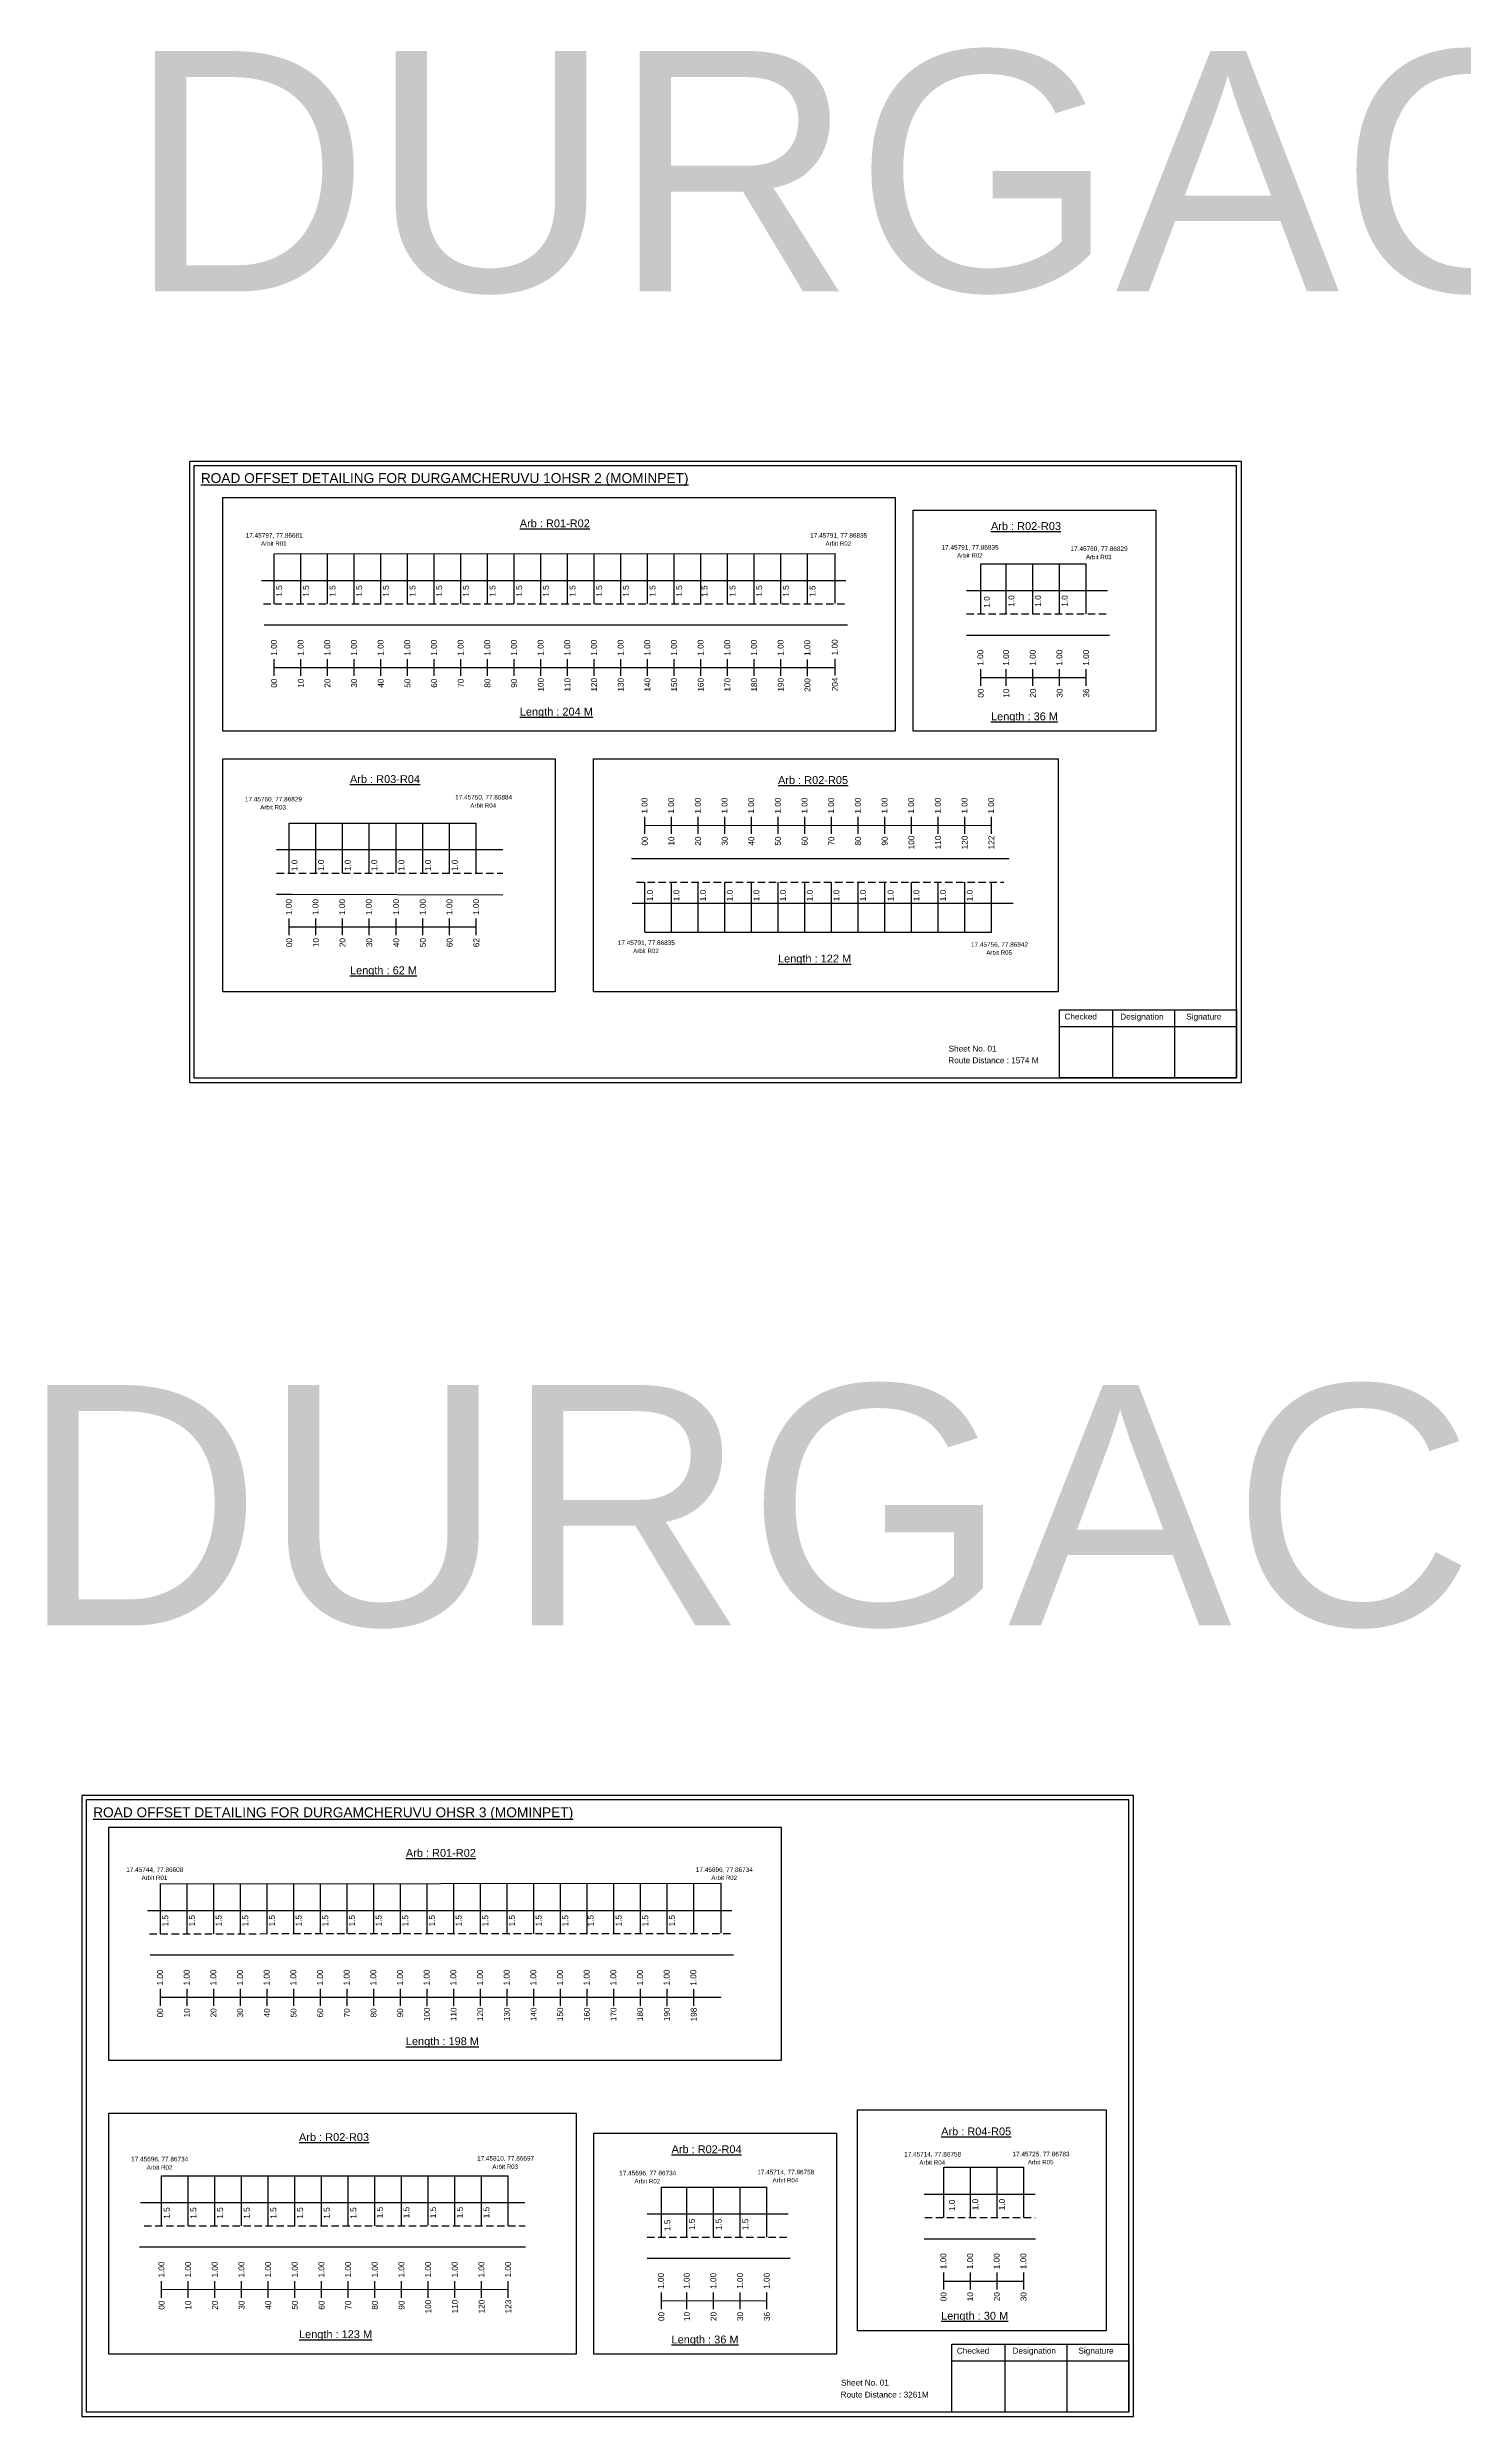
# Model space of a CAD drawing. Header units: inches. Extents: x -117 to 51867, y -12715 to 3423.
# Drawn here: x 28706 to 29428, y -4514 to -3306 of the extents above; entities that cross this region are included whole.
import ezdxf

# ---------------------------------------------------------------- set-up
doc = ezdxf.new("R2010")
doc.units = ezdxf.units.IN
doc.header["$MEASUREMENT"] = 0
doc.linetypes.add('DASHED2', pattern=[0.375, 0.25, -0.125])
for name, color, linetype in [('PDF_Geometry', 7, 'Continuous'), ('PDF_Text', 5, 'Continuous'), ('pipe', 5, 'Continuous')]:
    doc.layers.add(name, color=color, linetype=linetype)
doc.styles.add('PDF Arial', font='arial.ttf')
doc.styles.get("Standard").update_dxf_attribs({"font": 'arial.ttf'})

msp = doc.modelspace()

# ---------------------------------------------------------------- linework, layer by layer
at = {"color": 5}
for p, q in [((28821.5, -3564), (29107.6, -3563.8)), ((29181.9, -3569.1), (29235.7, -3569.1)), ((28829.2, -3701.2), (28924.6, -3701.2)), ((29010.5, -3756.8), (29187.3, -3756.8)), ((28763.5, -4242), (29049.5, -4241.8)), ((28764.1, -4390.9), (28940.9, -4390.9)), ((29019, -4396.7), (29072.8, -4396.7)), ((29163, -4386.6), (29203.8, -4386.6))]:
    msp.add_line(p, q, dxfattribs=at)
for p, q in [((28821.5, -3589.5), (28821.5, -3564)), ((28835.1, -3589.5), (28835.1, -3564)), ((28848.7, -3589.5), (28848.7, -3564)), ((28862.3, -3589.5), (28862.3, -3564)), ((28875.9, -3589.5), (28875.9, -3564)), ((28889.5, -3589.5), (28889.5, -3564)), ((28903.1, -3589.5), (28903.1, -3564)), ((28916.7, -3589.5), (28916.7, -3564)), ((28930.3, -3589.5), (28930.3, -3564)), ((28943.9, -3589.5), (28943.9, -3564)), ((28957.5, -3589.5), (28957.5, -3564)), ((28971.1, -3589.5), (28971.1, -3564)), ((28984.7, -3589.5), (28984.7, -3564)), ((28998.3, -3589.5), (28998.3, -3564)), ((29011.9, -3589.5), (29011.9, -3564)), ((29025.5, -3589.5), (29025.5, -3564)), ((29039.1, -3589.5), (29039.1, -3564)), ((29052.7, -3589.5), (29052.7, -3564)), ((29066.3, -3589.5), (29066.3, -3564)), ((29079.9, -3589.5), (29079.9, -3564)), ((29093.6, -3589.4), (29093.6, -3564.1)), ((29107.6, -3589.3), (29107.6, -3563.8)), ((29181.9, -3594.6), (29181.9, -3569.1)), ((29194.9, -3594.6), (29194.9, -3569.1)), ((29208.5, -3594.6), (29208.5, -3569.1)), ((29222.1, -3594.6), (29222.1, -3569.1)), ((29235.7, -3594.6), (29235.7, -3569.1)), ((28815.1, -3577.6), (29113, -3577.6)), ((29174.6, -3582.7), (29246.6, -3582.7)), ((28816.4, -3600.2), (29113.9, -3600.2)), ((29174.6, -3605.4), (29247.6, -3605.4)), ((28829.2, -3726.7), (28829.2, -3701.2)), ((28842.8, -3726.7), (28842.8, -3701.2)), ((28856.4, -3726.7), (28856.4, -3701.2)), ((28870, -3726.7), (28870, -3701.2)), ((28883.8, -3726.7), (28883.8, -3701.2)), ((28897.4, -3726.7), (28897.4, -3701.2)), ((28911, -3726.7), (28911, -3701.2)), ((28924.6, -3726.7), (28924.6, -3701.2)), ((28938.2, -3714.8), (28822.8, -3714.8)), ((29196.4, -3719.4), (29003.7, -3719.4)), ((29010.5, -3756.8), (29010.5, -3731.3)), ((29024.1, -3756.8), (29024.1, -3731.3)), ((29037.7, -3756.8), (29037.7, -3731.3)), ((29051.3, -3756.8), (29051.3, -3731.3)), ((29064.9, -3756.8), (29064.9, -3731.3)), ((29078.5, -3756.8), (29078.5, -3731.3)), ((29092.1, -3756.8), (29092.1, -3731.3)), ((29105.7, -3756.8), (29105.7, -3731.3)), ((29119.3, -3756.8), (29119.3, -3731.3)), ((29132.9, -3756.8), (29132.9, -3731.3)), ((29146.5, -3756.8), (29146.5, -3731.3)), ((29160.1, -3756.8), (29160.1, -3731.3)), ((29173.7, -3756.8), (29173.7, -3731.3)), ((29187.3, -3756.8), (29187.3, -3731.3)), ((28822.8, -3737.5), (28830.9, -3737.5)), ((28830.9, -3737.5), (28938.2, -3737.8)), ((29004.1, -3742.1), (29012.2, -3742.1)), ((29012.2, -3742.1), (29198.5, -3742.1)), ((28763.5, -4267.5), (28763.5, -4241.9)), ((28777.1, -4267.5), (28777.1, -4241.9)), ((28790.7, -4267.5), (28790.7, -4241.9)), ((28804.3, -4267.5), (28804.3, -4241.9)), ((28817.9, -4267.5), (28817.9, -4241.9)), ((28831.5, -4267.5), (28831.5, -4241.9)), ((28845.1, -4267.5), (28845.1, -4241.9)), ((28858.7, -4267.5), (28858.7, -4241.9)), ((28872.3, -4267.5), (28872.3, -4241.9)), ((28885.9, -4267.5), (28885.9, -4241.9)), ((28899.5, -4267.5), (28899.5, -4241.9)), ((28913.1, -4267.5), (28913.1, -4241.9)), ((28926.7, -4267.5), (28926.7, -4241.9)), ((28940.3, -4267.5), (28940.3, -4241.9)), ((28953.9, -4267.5), (28953.9, -4241.9)), ((28967.5, -4267.5), (28967.5, -4241.9)), ((28981.1, -4267.5), (28981.1, -4241.9)), ((28994.7, -4267.5), (28994.7, -4241.9)), ((29008.3, -4267.5), (29008.3, -4241.9)), ((29021.9, -4267.5), (29021.9, -4241.9)), ((29035.5, -4267.3), (29035.5, -4242)), ((29049.5, -4267.3), (29049.5, -4241.8)), ((28757, -4255.6), (29054.9, -4255.6)), ((28758.3, -4278.2), (29055.8, -4278.2)), ((28764.1, -4416.4), (28764.1, -4390.9)), ((28777.7, -4416.4), (28777.7, -4390.9)), ((28791.3, -4416.4), (28791.3, -4390.9)), ((28804.9, -4416.4), (28804.9, -4390.9)), ((28818.5, -4416.4), (28818.5, -4390.9)), ((28832.1, -4416.4), (28832.1, -4390.9)), ((28845.7, -4416.4), (28845.7, -4390.9)), ((28859.3, -4416.4), (28859.3, -4390.9)), ((28872.9, -4416.4), (28872.9, -4390.9)), ((28886.5, -4416.2), (28886.5, -4390.7)), ((28900.1, -4416.2), (28900.1, -4390.7)), ((28913.7, -4416.2), (28913.7, -4390.7)), ((28927.3, -4416.2), (28927.3, -4390.7)), ((28940.9, -4416.4), (28940.9, -4390.9)), ((29019, -4422.2), (29019, -4396.7)), ((29032, -4422.2), (29032, -4396.7)), ((29045.6, -4422.2), (29045.6, -4396.7)), ((29059.2, -4422.2), (29059.2, -4396.7)), ((29072.8, -4422.2), (29072.8, -4396.7)), ((29163, -4412.2), (29163, -4386.6)), ((29176.6, -4412.2), (29176.6, -4386.6)), ((29190.2, -4412.2), (29190.2, -4386.6)), ((29203.8, -4412.2), (29203.8, -4386.6)), ((28753.4, -4404.5), (28949.3, -4404.5)), ((29153.1, -4400.3), (29209.6, -4400.3)), ((29011.7, -4410.3), (29083.7, -4410.3)), ((28752.9, -4427.2), (28949.7, -4427.2)), ((29011.7, -4433), (29084.7, -4433)), ((29153.1, -4423), (29209.8, -4423.1))]:
    msp.add_line(p, q)
at = {"linetype": 'DASHED2', "ltscale": 15}
for p, q in [((28816.1, -3589.5), (29112.6, -3589.5)), ((29174.6, -3594.6), (29247.1, -3594.6)), ((28822.8, -3726.7), (28938.2, -3726.7)), ((29006.3, -3731.3), (29193.6, -3731.3)), ((28758, -4267.5), (29054.5, -4267.4)), ((28755.2, -4416.4), (28949.5, -4416.4)), ((29153.3, -4412.2), (29209.6, -4412.2)), ((29011.7, -4422.2), (29084.2, -4422.2))]:
    msp.add_line(p, q, dxfattribs=at)
at = {"color": 217, "true_color": 0x93278f}
for p, q in [((28821.5, -3626.2), (28821.5, -3617.7)), ((28821.5, -3621.9), (29107.6, -3621.9)), ((28835.1, -3626.2), (28835.1, -3617.7)), ((28848.7, -3626.2), (28848.7, -3617.7)), ((28862.3, -3626.2), (28862.3, -3617.7)), ((28875.9, -3626.2), (28875.9, -3617.7)), ((28889.5, -3626.2), (28889.5, -3617.7)), ((28903.1, -3626.2), (28903.1, -3617.7)), ((28916.7, -3626.2), (28916.7, -3617.7)), ((28930.3, -3626.2), (28930.3, -3617.7)), ((28943.9, -3626.2), (28943.9, -3617.7)), ((28957.5, -3626.2), (28957.5, -3617.7)), ((28971.1, -3626.2), (28971.1, -3617.7)), ((28984.7, -3626.2), (28984.7, -3617.7)), ((28998.3, -3626.2), (28998.3, -3617.7)), ((29011.9, -3626.2), (29011.9, -3617.7)), ((29025.5, -3626.2), (29025.5, -3617.7)), ((29039.1, -3626.2), (29039.1, -3617.7)), ((29052.7, -3626.2), (29052.7, -3617.7)), ((29066.3, -3626.2), (29066.3, -3617.7)), ((29079.9, -3626.2), (29079.9, -3617.7)), ((29093.6, -3626.3), (29093.6, -3617.8)), ((29107.6, -3626), (29107.6, -3617.5)), ((29181.9, -3631.3), (29181.9, -3622.7)), ((29194.9, -3631.3), (29194.9, -3622.7)), ((29208.5, -3631.3), (29208.5, -3622.7)), ((29222.1, -3631.3), (29222.1, -3622.7)), ((29235.7, -3631.3), (29235.7, -3622.7)), ((29181.9, -3627), (29235.7, -3627)), ((29010.5, -3706.7), (29010.5, -3698.1)), ((29010.5, -3702.4), (29187.3, -3702.3)), ((29024.1, -3706.7), (29024.1, -3698.1)), ((29037.7, -3706.7), (29037.7, -3698.1)), ((29051.3, -3706.7), (29051.3, -3698.1)), ((29064.9, -3706.7), (29064.9, -3698.1)), ((29078.5, -3706.7), (29078.5, -3698.1)), ((29092.1, -3706.7), (29092.1, -3698.1)), ((29105.7, -3706.7), (29105.7, -3698.1)), ((29119.3, -3706.7), (29119.3, -3698.1)), ((29132.9, -3706.7), (29132.9, -3698.1)), ((29146.5, -3706.7), (29146.5, -3698.1)), ((29160.1, -3706.7), (29160.1, -3698.1)), ((29173.7, -3706.7), (29173.7, -3698.1)), ((29187.3, -3706.7), (29187.3, -3698.1)), ((28829.2, -3758.4), (28829.2, -3749.9)), ((28829.2, -3754.2), (28924.6, -3754.1)), ((28842.8, -3758.4), (28842.8, -3749.9)), ((28856.4, -3758.4), (28856.4, -3749.9)), ((28870, -3758.4), (28870, -3749.9)), ((28883.8, -3758.4), (28883.8, -3749.9)), ((28897.4, -3758.4), (28897.4, -3749.9)), ((28911, -3758.4), (28911, -3749.9)), ((28924.6, -3758.4), (28924.6, -3749.9)), ((28763.5, -4304.2), (28763.5, -4295.6)), ((28763.5, -4299.9), (29049.5, -4299.8)), ((28777.1, -4304.2), (28777.1, -4295.6)), ((28790.7, -4304.2), (28790.7, -4295.6)), ((28804.3, -4304.2), (28804.3, -4295.6)), ((28817.9, -4304.2), (28817.9, -4295.6)), ((28831.5, -4304.2), (28831.5, -4295.6)), ((28845.1, -4304.2), (28845.1, -4295.6)), ((28858.7, -4304.2), (28858.7, -4295.6)), ((28872.3, -4304.2), (28872.3, -4295.6)), ((28885.9, -4304.2), (28885.9, -4295.6)), ((28899.5, -4304.2), (28899.5, -4295.6)), ((28913.1, -4304.2), (28913.1, -4295.6)), ((28926.7, -4304.2), (28926.7, -4295.6)), ((28940.3, -4304.2), (28940.3, -4295.6)), ((28953.9, -4304.2), (28953.9, -4295.6)), ((28967.5, -4304.2), (28967.5, -4295.6)), ((28981.1, -4304.2), (28981.1, -4295.6)), ((28994.7, -4304.2), (28994.7, -4295.6)), ((29008.3, -4304.2), (29008.3, -4295.6)), ((29021.9, -4304.2), (29021.9, -4295.6)), ((29035.5, -4304.3), (29035.5, -4295.7)), ((28764.1, -4453.1), (28764.1, -4444.6)), ((28777.7, -4453.1), (28777.7, -4444.6)), ((28791.3, -4453.1), (28791.3, -4444.6)), ((28804.9, -4453.1), (28804.9, -4444.6)), ((28818.5, -4453.1), (28818.5, -4444.6)), ((28832.1, -4453.1), (28832.1, -4444.6)), ((28845.7, -4453.1), (28845.7, -4444.6)), ((28859.3, -4453.1), (28859.3, -4444.6)), ((28872.9, -4453.1), (28872.9, -4444.6)), ((28886.5, -4453.1), (28886.5, -4444.6)), ((28900.1, -4453.1), (28900.1, -4444.6)), ((28913.7, -4453.1), (28913.7, -4444.6)), ((28927.3, -4453.1), (28927.3, -4444.6)), ((28940.9, -4453.1), (28940.9, -4444.6)), ((29163, -4448.9), (29163, -4440.3)), ((29163, -4444.6), (29203.8, -4444.6)), ((29176.6, -4448.9), (29176.6, -4440.3)), ((29190.2, -4448.9), (29190.2, -4440.3)), ((29203.8, -4448.9), (29203.8, -4440.3)), ((28764.1, -4448.9), (28940.9, -4448.8)), ((29019, -4458.9), (29019, -4450.4)), ((29019, -4454.7), (29072.8, -4454.6)), ((29032, -4458.9), (29032, -4450.4)), ((29045.6, -4458.9), (29045.6, -4450.4)), ((29059.2, -4458.9), (29059.2, -4450.4)), ((29072.8, -4458.9), (29072.8, -4450.4))]:
    msp.add_line(p, q, dxfattribs=at)
for points in [[(28795.3, -3535.3), (29138.2, -3535.3), (29138.2, -3654.3), (28795.3, -3654.3)], [(29147.4, -3541.6), (29271.2, -3541.6), (29271.2, -3654.3), (29147.4, -3654.3)], [(28795.3, -3668.4), (28964.9, -3668.4), (28964.9, -3787.2), (28795.3, -3787.2)], [(28984.4, -3668.4), (29221.4, -3668.4), (29221.4, -3787.2), (28984.4, -3787.2)], [(28737.2, -4213.2), (29080.1, -4213.2), (29080.1, -4332.2), (28737.2, -4332.2)], [(29119.1, -4357.3), (29245.8, -4357.3), (29245.8, -4470), (29119.1, -4470)], [(28984.5, -4369.2), (29108.3, -4369.2), (29108.3, -4481.9), (28984.5, -4481.9)]]:
    msp.add_lwpolyline(points, close=True)
at = {"layer": 'PDF_Geometry'}
for points in [[(28778.3, -3516.8), (28778.3, -3833.5), (29314.8, -3833.5), (29314.8, -3516.8)], [(28780.6, -3519.1), (28780.6, -3831.1), (29312.4, -3831.1), (29312.4, -3519.1)], [(28723.4, -4197), (28723.4, -4513.7), (29259.8, -4513.7), (29259.8, -4197)], [(28725.7, -4199.3), (28725.7, -4511.3), (29257.4, -4511.3), (29257.4, -4199.3)]]:
    msp.add_lwpolyline(points, close=True, dxfattribs=at)
at = {"layer": 'PDF_Geometry', "color": 242, "true_color": 0xcc1f26}
for points in [[(29312.4, -3831.2), (29222, -3831.2), (29222, -3796.5), (29312.4, -3796.5)], [(29257.4, -4511.4), (29167.1, -4511.4), (29167.1, -4476.8), (29257.4, -4476.8)]]:
    msp.add_lwpolyline(points, close=True, dxfattribs=at)
for points in [[(29222, -3804.9), (29312.4, -3804.9)], [(29249, -3796.5), (29249, -3831.2)], [(29280.7, -3796.5), (29280.7, -3831.2)], [(29194.1, -4476.8), (29194.1, -4511.4)], [(29225.8, -4476.8), (29225.8, -4511.4)], [(29167.1, -4485.2), (29257.4, -4485.2)]]:
    msp.add_lwpolyline(points, dxfattribs=at)
at = {"layer": 'pipe', "color": 0}
msp.add_lwpolyline([(28737.2, -4359), (28975.5, -4359), (28975.5, -4481.9), (28737.2, -4481.9)], close=True, dxfattribs=at)

# ---------------------------------------------------------------- texts
for s, height, p in [('DURGACHERUVU 2', 122.535, (28746.7, -3430.1)), ('Sheet No. 01', 3, (29165.5, -3817.7)), ('Route Distance : 1574 M', 3, (29165.3, -3823.7)), ('DURGACHERUVU 3', 122.535, (28691.8, -4110.3)), ('Route Distance : 3261M', 3, (29110.4, -4504)), ('Sheet No. 01', 3, (29110.6, -4497.9))]:
    msp.add_text(s, height=height).set_placement(p)
at = {"color": 242, "true_color": 0xcd2027}
for s, height, p in [('%%UROAD OFFSET DETAILING FOR DURGAMCHERUVU 1OHSR 2 (MOMINPET)', 5, (28784.1, -3527.8)), ('%%UArb : R01-R02', 4, (28946.8, -3550.4)), ('%%UArb : R02-R03', 4, (29187.1, -3551.8)), ('%%ULength : 204 M', 4, (28946.8, -3646.4)), ('%%ULength : 36 M', 4, (29187.1, -3648.8)), ('%%UArb : R03-R04', 4, (28860.2, -3680.8)), ('%%UArb : R02-R05', 4, (29078.5, -3681.3)), ('%%ULength : 122 M', 4, (29078.5, -3772.3)), ('%%ULength : 62 M', 4, (28860.2, -3778.3)), ('%%UROAD OFFSET DETAILING FOR DURGAMCHERUVU OHSR 3 (MOMINPET)', 5, (28729.2, -4208.1)), ('%%UArb : R01-R02', 4, (28888.7, -4228.3)), ('%%ULength : 198 M', 4, (28888.7, -4324.3)), ('%%UArb : R02-R03', 4, (28834.2, -4373.2)), ('%%UArb : R04-R05', 4, (29161.7, -4370.3)), ('%%UArb : R02-R04', 4, (29024.2, -4379.4)), ('%%ULength : 123 M', 4, (28834.2, -4473.7)), ('%%ULength : 30 M', 4, (29161.7, -4464.3)), ('%%ULength : 36 M', 4, (29024.2, -4476.4))]:
    msp.add_text(s, height=height, dxfattribs=at).set_placement(p)
at = {"color": 5}
for s, height, p in [('17.45797, 77.86681', 2.34, (28807, -3555.7)), ('Arbit R01', 2.25, (28814.8, -3559.8)), ('17.45791, 77.86835', 2.34, (29094.9, -3555.7)), ('Arbit R02', 2.25, (29102.7, -3559.8)), ('17.45791, 77.86835', 2.34, (29161.9, -3561.8)), ('Arbit R02', 2.25, (29169.8, -3565.9)), ('17.45760, 77.86829', 2.34, (29227.7, -3562.5)), ('Arbit R03', 2.25, (29235.5, -3566.7)), ('17.45760, 77.86829', 2.34, (28806.6, -3690.2)), ('Arbit R03', 2.25, (28814.4, -3694.3)), ('17.45750, 77.86884', 2.34, (28913.8, -3689.2)), ('Arbit R04', 2.25, (28921.6, -3693.4)), ('17.45791, 77.86835', 2.34, (28996.8, -3763.4)), ('Arbit R02', 2.25, (29004.6, -3767.5)), ('17.45756, 77.86942', 2.34, (29176.9, -3764.3)), ('Arbit R05', 2.25, (29184.7, -3768.4)), ('17.45744, 77.86608', 2.34, (28746.1, -4236)), ('Arbit R01', 2.25, (28753.9, -4240.1)), ('17.45696, 77.86734', 2.34, (29036.6, -4236)), ('Arbit R02', 2.25, (29044.5, -4240.1)), ('17.45696, 77.86734', 2.34, (28748.6, -4383.6)), ('17.45810, 77.86697', 2.34, (28925, -4383.2)), ('Arbit R03', 2.25, (28932.8, -4387.4)), ('17.45714, 77.86758', 2.34, (29142.8, -4381.1)), ('Arbit R04', 2.25, (29150.6, -4385.3)), ('17.45725, 77.86783', 2.34, (29198.1, -4381)), ('Arbit R05', 2.25, (29205.9, -4385.1)), ('Arbit R02', 2.25, (28756.5, -4387.8)), ('17.45696, 77.86734', 2.34, (28997.5, -4390.7)), ('Arbit R02', 2.25, (29005.3, -4394.8)), ('17.45714, 77.86758', 2.34, (29067.9, -4390.2)), ('Arbit R04', 2.25, (29075.7, -4394.3))]:
    msp.add_text(s, height=height, dxfattribs=at).set_placement(p)
for s, p in [('1.5', (28825.6, -3585.8)), ('1.5', (28839.2, -3585.8)), ('1.5', (28852.8, -3585.8)), ('1.5', (28866.4, -3585.8)), ('1.5', (28880, -3585.8)), ('1.5', (28893.6, -3585.8)), ('1.5', (28907.2, -3585.8)), ('1.5', (28920.8, -3585.8)), ('1.5', (28934.4, -3585.8)), ('1.5', (28948, -3585.8)), ('1.5', (28961.6, -3585.8)), ('1.5', (28975.2, -3585.8)), ('1.5', (28988.8, -3585.8)), ('1.5', (29002.4, -3585.8)), ('1.5', (29016, -3585.8)), ('1.5', (29029.6, -3585.8)), ('1.5', (29042.5, -3585.8)), ('1.5', (29056.8, -3585.8)), ('1.5', (29070.4, -3585.8)), ('1.5', (29084, -3585.8)), ('1.5', (29097.6, -3585.9)), ('1.0', (29186.5, -3591.4)), ('1.0', (29199, -3590.9)), ('1.0', (29212.6, -3590.9)), ('1.0', (29226.2, -3590.9)), ('1.0', (28833.4, -3725.7)), ('1.0', (28846.9, -3725.7)), ('1.0', (28860.5, -3725.7)), ('1.0', (28874.1, -3725.7)), ('1.0', (28887.9, -3725.7)), ('1.0', (28901.5, -3725.7)), ('1.0', (28915.1, -3725.7)), ('1.0', (29014.7, -3741.1)), ('1.0', (29028.2, -3741.1)), ('1.0', (29041.8, -3741.1)), ('1.0', (29055.4, -3741.1)), ('1.0', (29069, -3741.1)), ('1.0', (29082.6, -3741.1)), ('1.0', (29096.2, -3741.1)), ('1.0', (29109.8, -3741.1)), ('1.0', (29123.4, -3741.1)), ('1.0', (29137.4, -3741.1)), ('1.0', (29150.6, -3741.1)), ('1.0', (29164.2, -3741.1)), ('1.0', (29177.8, -3741.1)), ('1.5', (28767.5, -4263.8)), ('1.5', (28781.1, -4263.8)), ('1.5', (28794.7, -4263.8)), ('1.5', (28808.3, -4263.8)), ('1.5', (28821.9, -4263.8)), ('1.5', (28835.5, -4263.8)), ('1.5', (28849.1, -4263.8)), ('1.5', (28862.7, -4263.8)), ('1.5', (28876.3, -4263.8)), ('1.5', (28889.9, -4263.8)), ('1.5', (28903.5, -4263.8)), ('1.5', (28917.1, -4263.8)), ('1.5', (28930.7, -4263.8)), ('1.5', (28944.3, -4263.8)), ('1.5', (28957.9, -4263.8)), ('1.5', (28971.5, -4263.8)), ('1.5', (28984.4, -4263.8)), ('1.5', (28998.7, -4263.8)), ('1.5', (29012.3, -4263.8)), ('1.5', (29025.9, -4263.8)), ('1.5', (28768.2, -4412.8)), ('1.5', (28781.8, -4412.8)), ('1.5', (28795.4, -4412.8)), ('1.5', (28809, -4412.8)), ('1.5', (28822.6, -4412.8)), ('1.5', (28836.2, -4412.8)), ('1.5', (28849.8, -4412.8)), ('1.5', (28863.4, -4412.8)), ('1.5', (28876.9, -4412.6)), ('1.5', (28890.5, -4412.6)), ('1.5', (28904.1, -4412.6)), ('1.5', (28917.7, -4412.6)), ('1.5', (28931.3, -4412.6)), ('1.0', (29168.7, -4408.9)), ('1.0', (29180.6, -4408.5)), ('1.0', (29194.2, -4408.5)), ('1.5', (29023.6, -4419.1)), ('1.5', (29036.1, -4418.6)), ('1.5', (29049.7, -4418.6)), ('1.5', (29063.3, -4418.6))]:
    msp.add_text(s, height=3, rotation=90).set_placement(p)
at = {"color": 217, "true_color": 0x93278f}
for s, p in [('1.00', (28822.9, -3615.9)), ('1.00', (28836.5, -3615.9)), ('1.00', (28850.1, -3615.9)), ('1.00', (28863.7, -3615.9)), ('1.00', (28877.3, -3615.9)), ('1.00', (28890.9, -3615.9)), ('1.00', (28904.5, -3615.9)), ('1.00', (28918.1, -3615.9)), ('1.00', (28931.7, -3615.9)), ('1.00', (28945.3, -3615.9)), ('1.00', (28958.9, -3615.9)), ('1.00', (28972.5, -3615.9)), ('1.00', (28986.1, -3615.9)), ('1.00', (28999.7, -3615.9)), ('1.00', (29013.3, -3615.9)), ('1.00', (29026.9, -3615.9)), ('1.00', (29040.5, -3615.9)), ('1.00', (29054.1, -3615.9)), ('1.00', (29067.7, -3615.9)), ('1.00', (29081.3, -3615.9)), ('1.00', (29094.9, -3616)), ('1.00', (29108.9, -3615.7)), ('1.00', (29183.2, -3621)), ('1.00', (29196.3, -3621)), ('1.00', (29209.9, -3621)), ('1.00', (29223.5, -3621)), ('1.00', (29237.1, -3621)), ('00', (28823, -3632.2)), ('10', (28836.6, -3632.2)), ('20', (28850.2, -3632.2)), ('30', (28863.8, -3632.2)), ('40', (28877.4, -3632.2)), ('50', (28891, -3632.2)), ('60', (28904.6, -3632.2)), ('70', (28918.2, -3632.2)), ('80', (28931.8, -3632.2)), ('90', (28945.4, -3632.2)), ('100', (28959, -3634.2)), ('110', (28972.6, -3634.2)), ('120', (28986.2, -3634.2)), ('130', (28999.8, -3634.2)), ('140', (29013.4, -3634.2)), ('150', (29027, -3634.2)), ('160', (29040.6, -3634.2)), ('170', (29054.2, -3634.2)), ('180', (29067.8, -3634.2)), ('190', (29081.4, -3634.2)), ('200', (29095, -3634.3)), ('204', (29109, -3634)), ('00', (29183.4, -3637.3)), ('10', (29196.4, -3637.3)), ('20', (29210, -3637.3)), ('30', (29223.6, -3637.3)), ('36', (29237.2, -3637.3)), ('1.00', (29011.9, -3696.4)), ('1.00', (29025.5, -3696.4)), ('1.00', (29039.1, -3696.4)), ('1.00', (29052.7, -3696.4)), ('1.00', (29066.3, -3696.4)), ('1.00', (29079.9, -3696.4)), ('1.00', (29093.5, -3696.4)), ('1.00', (29107.1, -3696.4)), ('1.00', (29120.7, -3696.4)), ('1.00', (29134.3, -3696.4)), ('1.00', (29147.9, -3696.4)), ('1.00', (29161.5, -3696.4)), ('1.00', (29175.1, -3696.4)), ('1.00', (29188.7, -3696.4)), ('00', (29012, -3712.7)), ('10', (29025.6, -3712.7)), ('20', (29039.2, -3712.7)), ('30', (29052.8, -3712.7)), ('40', (29066.4, -3712.7)), ('50', (29080, -3712.7)), ('60', (29093.6, -3712.7)), ('70', (29107.2, -3712.7)), ('80', (29120.8, -3712.7)), ('90', (29134.4, -3712.7)), ('100', (29148, -3714.6)), ('110', (29161.6, -3714.6)), ('120', (29175.2, -3714.6)), ('122', (29188.8, -3714.6)), ('1.00', (28830.5, -3748.1)), ('1.00', (28844.1, -3748.1)), ('1.00', (28857.7, -3748.1)), ('1.00', (28871.3, -3748.1)), ('1.00', (28885.2, -3748.1)), ('1.00', (28898.8, -3748.1)), ('1.00', (28912.4, -3748.1)), ('1.00', (28926, -3748.1)), ('00', (28830.7, -3764.5)), ('10', (28844.3, -3764.5)), ('20', (28857.9, -3764.5)), ('30', (28871.5, -3764.5)), ('40', (28885.3, -3764.5)), ('50', (28898.9, -3764.5)), ('60', (28912.5, -3764.5)), ('62', (28926.1, -3764.5)), ('1.00', (28764.8, -4293.9)), ('1.00', (28778.4, -4293.9)), ('1.00', (28792, -4293.9)), ('1.00', (28805.6, -4293.9)), ('1.00', (28819.2, -4293.9)), ('1.00', (28832.8, -4293.9)), ('1.00', (28846.4, -4293.9)), ('1.00', (28860, -4293.9)), ('1.00', (28873.6, -4293.9)), ('1.00', (28887.2, -4293.9)), ('1.00', (28900.8, -4293.9)), ('1.00', (28914.4, -4293.9)), ('1.00', (28928, -4293.9)), ('1.00', (28941.6, -4293.9)), ('1.00', (28955.2, -4293.9)), ('1.00', (28968.8, -4293.9)), ('1.00', (28982.4, -4293.9)), ('1.00', (28996, -4293.9)), ('1.00', (29009.6, -4293.9)), ('1.00', (29023.2, -4293.9)), ('1.00', (29036.8, -4294)), ('00', (28764.9, -4310.2)), ('10', (28778.5, -4310.2)), ('20', (28792.1, -4310.2)), ('30', (28805.7, -4310.2)), ('40', (28819.3, -4310.2)), ('50', (28832.9, -4310.2)), ('60', (28846.5, -4310.2)), ('70', (28860.1, -4310.2)), ('80', (28873.7, -4310.2)), ('90', (28887.3, -4310.2)), ('100', (28900.9, -4312.1)), ('110', (28914.5, -4312.1)), ('120', (28928.1, -4312.1)), ('130', (28941.7, -4312.1)), ('140', (28955.3, -4312.1)), ('150', (28968.9, -4312.1)), ('160', (28982.5, -4312.1)), ('170', (28996.1, -4312.1)), ('180', (29009.7, -4312.1)), ('190', (29023.3, -4312.1)), ('198', (29037, -4312.2)), ('1.00', (29164.3, -4438.6)), ('1.00', (29177.9, -4438.6)), ('1.00', (29191.5, -4438.6)), ('1.00', (29205.1, -4438.6)), ('1.00', (28765.5, -4442.8)), ('1.00', (28779.1, -4442.8)), ('1.00', (28792.7, -4442.8)), ('1.00', (28806.3, -4442.8)), ('1.00', (28819.9, -4442.8)), ('1.00', (28833.5, -4442.8)), ('1.00', (28847.1, -4442.8)), ('1.00', (28860.7, -4442.8)), ('1.00', (28874.3, -4442.8)), ('1.00', (28887.9, -4442.8)), ('1.00', (28901.5, -4442.8)), ('1.00', (28915.1, -4442.8)), ('1.00', (28928.7, -4442.8)), ('1.00', (28942.3, -4442.8)), ('1.00', (29020.3, -4448.6)), ('1.00', (29033.4, -4448.6)), ('1.00', (29047, -4448.6)), ('1.00', (29060.6, -4448.6)), ('1.00', (29074.2, -4448.6)), ('00', (28765.6, -4459.2)), ('10', (28779.2, -4459.2)), ('20', (28792.8, -4459.2)), ('30', (28806.4, -4459.2)), ('40', (28820, -4459.2)), ('50', (28833.6, -4459.2)), ('60', (28847.2, -4459.2)), ('70', (28860.8, -4459.2)), ('80', (28874.4, -4459.2)), ('90', (28888, -4459.2)), ('100', (28901.6, -4461.1)), ('110', (28915.2, -4461.1)), ('120', (28928.8, -4461.1)), ('123', (28942.4, -4461.1)), ('00', (29164.4, -4454.9)), ('10', (29178, -4454.9)), ('20', (29191.6, -4454.9)), ('30', (29205.2, -4454.9)), ('00', (29020.5, -4465)), ('10', (29033.5, -4465)), ('20', (29047.1, -4465)), ('30', (29060.7, -4465)), ('36', (29074.3, -4465))]:
    msp.add_text(s, height=3, rotation=90, dxfattribs=at).set_placement(p)
at = {"layer": 'PDF_Text', "color": 7, "attachment_point": 7, "style": 'PDF Arial'}
for s, insert, char_height in [('Checked', (29224.6, -3801.4), 3), ('Designation', (29253, -3802.3), 3.001), ('Signature', (29286.7, -3802.3), 3), ('Checked', (29169.7, -4481.7), 3), ('Designation', (29198.1, -4482.5), 3.001), ('Signature', (29231.7, -4482.5), 3)]:
    msp.add_mtext(s, dxfattribs=dict(at, insert=insert, char_height=char_height))

doc.saveas('drawing.dxf')
